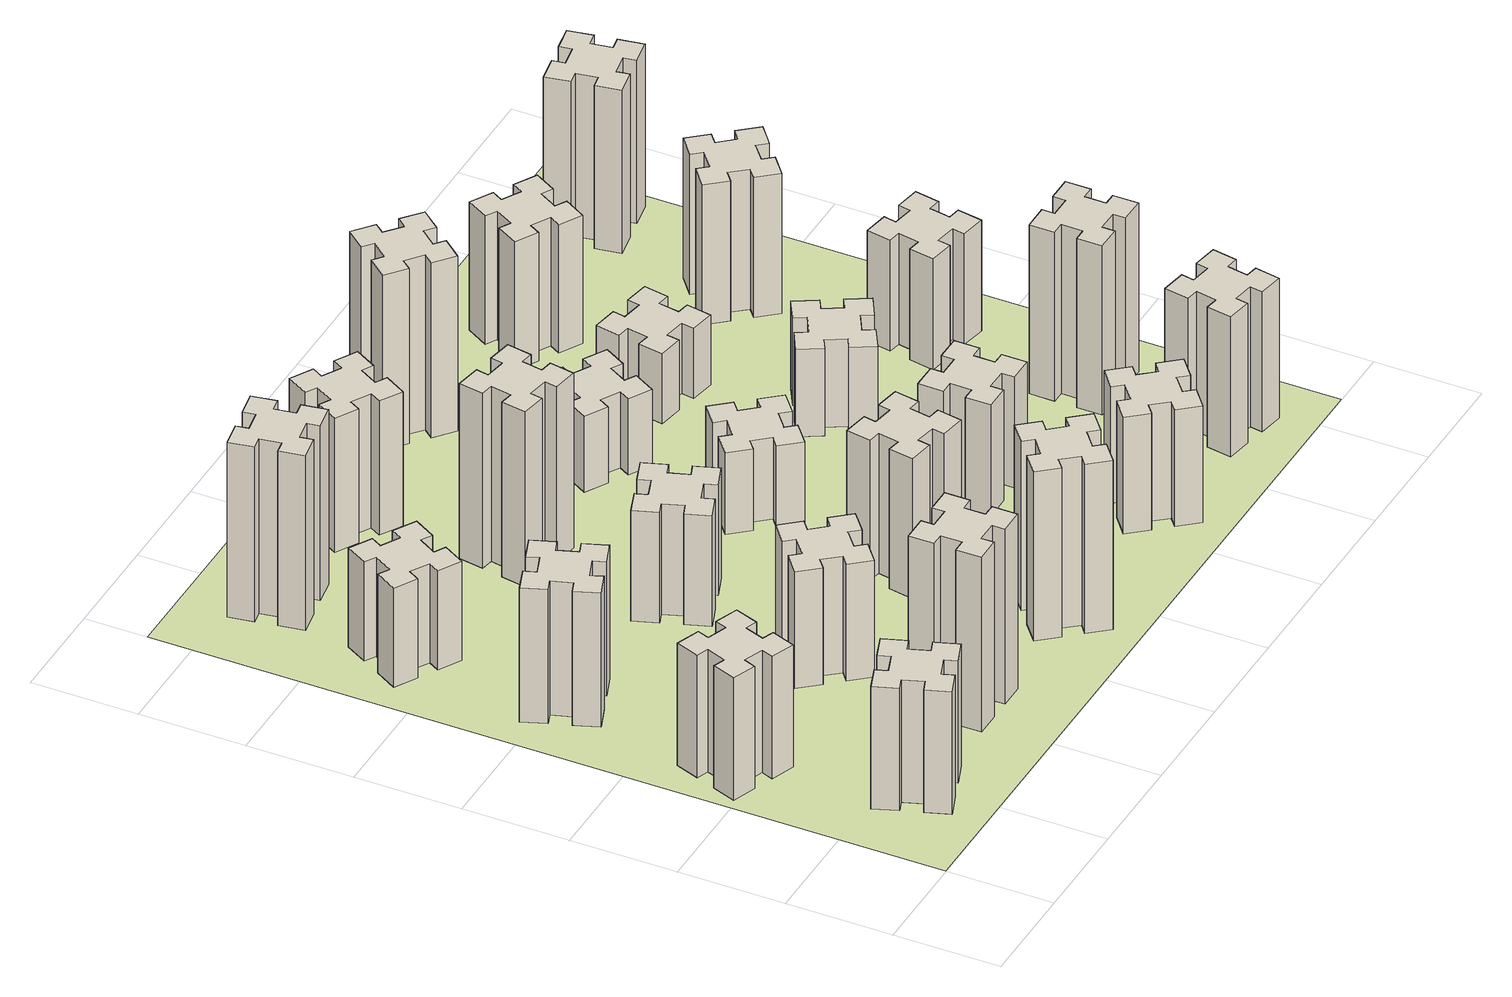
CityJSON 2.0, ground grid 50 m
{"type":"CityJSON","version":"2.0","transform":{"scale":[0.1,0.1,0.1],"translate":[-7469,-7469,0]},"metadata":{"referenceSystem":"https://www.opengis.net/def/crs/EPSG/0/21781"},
"CityObjects":{
"building1":{"type":"Building","attributes":{"class":"1000","function":"1000","usage":"1000","yearOfConstruction":2016,"roofType":"1000","measuredHeight":63,"storeysAboveGround":30,"storeysBelowGround":0},"geometry":[{"type":"Solid","lod":"1","boundaries":[[[[0,1,2,3,4,5,6,7,8,9,10,11,12,13,14,15,16,17,18,19]],[[17,16,20,21]],[[16,15,22,20]],[[15,14,23,22]],[[14,13,24,23]],[[13,12,25,24]],[[12,11,26,25]],[[11,10,27,26]],[[10,9,28,27]],[[9,8,29,28]],[[8,7,30,29]],[[7,6,31,30]],[[6,5,32,31]],[[5,4,33,32]],[[4,3,34,33]],[[3,2,35,34]],[[2,1,36,35]],[[1,0,37,36]],[[0,19,38,37]],[[19,18,39,38]],[[18,17,21,39]],[[24,25,26,27,28,29,30,31,32,33,34,35,36,37,38,39,21,20,22,23]]]]}]},
"building2":{"type":"Building","attributes":{"class":"1000","function":"1000","usage":"1000","yearOfConstruction":2016,"roofType":"1000","measuredHeight":63,"storeysAboveGround":30,"storeysBelowGround":0},"geometry":[{"type":"Solid","lod":"1","boundaries":[[[[40,41,42,43,44,45,46,47,48,49,50,51,52,53,54,55,56,57,58,59]],[[57,56,60,61]],[[56,55,62,60]],[[55,54,63,62]],[[54,53,64,63]],[[53,52,65,64]],[[52,51,66,65]],[[51,50,67,66]],[[50,49,68,67]],[[49,48,69,68]],[[48,47,70,69]],[[47,46,71,70]],[[46,45,72,71]],[[45,44,73,72]],[[44,43,74,73]],[[43,42,75,74]],[[42,41,76,75]],[[41,40,77,76]],[[40,59,78,77]],[[59,58,79,78]],[[58,57,61,79]],[[64,65,66,67,68,69,70,71,72,73,74,75,76,77,78,79,61,60,62,63]]]]}]},
"building3":{"type":"Building","attributes":{"class":"1000","function":"1000","usage":"1000","yearOfConstruction":2016,"roofType":"1000","measuredHeight":69,"storeysAboveGround":30,"storeysBelowGround":0},"geometry":[{"type":"Solid","lod":"1","boundaries":[[[[80,81,82,83,84,85,86,87,88,89,90,91,92,93,94,95,96,97,98,99]],[[97,96,100,101]],[[96,95,102,100]],[[95,94,103,102]],[[94,93,104,103]],[[93,92,105,104]],[[92,91,106,105]],[[91,90,107,106]],[[90,89,108,107]],[[89,88,109,108]],[[88,87,110,109]],[[87,86,111,110]],[[86,85,112,111]],[[85,84,113,112]],[[84,83,114,113]],[[83,82,115,114]],[[82,81,116,115]],[[81,80,117,116]],[[80,99,118,117]],[[99,98,119,118]],[[98,97,101,119]],[[104,105,106,107,108,109,110,111,112,113,114,115,116,117,118,119,101,100,102,103]]]]}]},
"building4":{"type":"Building","attributes":{"class":"1000","function":"1000","usage":"1000","yearOfConstruction":2016,"roofType":"1000","measuredHeight":51,"storeysAboveGround":30,"storeysBelowGround":0},"geometry":[{"type":"Solid","lod":"1","boundaries":[[[[120,121,122,123,124,125,126,127,128,129,130,131,132,133,134,135,136,137,138,139]],[[137,136,140,141]],[[136,135,142,140]],[[135,134,143,142]],[[134,133,144,143]],[[133,132,145,144]],[[132,131,146,145]],[[131,130,147,146]],[[130,129,148,147]],[[129,128,149,148]],[[128,127,150,149]],[[127,126,151,150]],[[126,125,152,151]],[[125,124,153,152]],[[124,123,154,153]],[[123,122,155,154]],[[122,121,156,155]],[[121,120,157,156]],[[120,139,158,157]],[[139,138,159,158]],[[138,137,141,159]],[[144,145,146,147,148,149,150,151,152,153,154,155,156,157,158,159,141,140,142,143]]]]}]},
"building5":{"type":"Building","attributes":{"class":"1000","function":"1000","usage":"1000","yearOfConstruction":2016,"roofType":"1000","measuredHeight":90,"storeysAboveGround":30,"storeysBelowGround":0},"geometry":[{"type":"Solid","lod":"1","boundaries":[[[[160,161,162,163,164,165,166,167,168,169,170,171,172,173,174,175,176,177,178,179]],[[177,176,180,181]],[[176,175,182,180]],[[175,174,183,182]],[[174,173,184,183]],[[173,172,185,184]],[[172,171,186,185]],[[171,170,187,186]],[[170,169,188,187]],[[169,168,189,188]],[[168,167,190,189]],[[167,166,191,190]],[[166,165,192,191]],[[165,164,193,192]],[[164,163,194,193]],[[163,162,195,194]],[[162,161,196,195]],[[161,160,197,196]],[[160,179,198,197]],[[179,178,199,198]],[[178,177,181,199]],[[184,185,186,187,188,189,190,191,192,193,194,195,196,197,198,199,181,180,182,183]]]]}]},
"building6":{"type":"Building","attributes":{"class":"1000","function":"1000","usage":"1000","yearOfConstruction":2016,"roofType":"1000","measuredHeight":60,"storeysAboveGround":30,"storeysBelowGround":0},"geometry":[{"type":"Solid","lod":"1","boundaries":[[[[200,201,202,203,204,205,206,207,208,209,210,211,212,213,214,215,216,217,218,219]],[[217,216,220,221]],[[216,215,222,220]],[[215,214,223,222]],[[214,213,224,223]],[[213,212,225,224]],[[212,211,226,225]],[[211,210,227,226]],[[210,209,228,227]],[[209,208,229,228]],[[208,207,230,229]],[[207,206,231,230]],[[206,205,232,231]],[[205,204,233,232]],[[204,203,234,233]],[[203,202,235,234]],[[202,201,236,235]],[[201,200,237,236]],[[200,219,238,237]],[[219,218,239,238]],[[218,217,221,239]],[[224,225,226,227,228,229,230,231,232,233,234,235,236,237,238,239,221,220,222,223]]]]}]},
"building7":{"type":"Building","attributes":{"class":"1000","function":"1000","usage":"1000","yearOfConstruction":2016,"roofType":"1000","measuredHeight":90,"storeysAboveGround":30,"storeysBelowGround":0},"geometry":[{"type":"Solid","lod":"1","boundaries":[[[[240,241,242,243,244,245,246,247,248,249,250,251,252,253,254,255,256,257,258,259]],[[257,256,260,261]],[[256,255,262,260]],[[255,254,263,262]],[[254,253,264,263]],[[253,252,265,264]],[[252,251,266,265]],[[251,250,267,266]],[[250,249,268,267]],[[249,248,269,268]],[[248,247,270,269]],[[247,246,271,270]],[[246,245,272,271]],[[245,244,273,272]],[[244,243,274,273]],[[243,242,275,274]],[[242,241,276,275]],[[241,240,277,276]],[[240,259,278,277]],[[259,258,279,278]],[[258,257,261,279]],[[264,265,266,267,268,269,270,271,272,273,274,275,276,277,278,279,261,260,262,263]]]]}]},
"building8":{"type":"Building","attributes":{"class":"1000","function":"1000","usage":"1000","yearOfConstruction":2016,"roofType":"1000","measuredHeight":57,"storeysAboveGround":30,"storeysBelowGround":0},"geometry":[{"type":"Solid","lod":"1","boundaries":[[[[280,281,282,283,284,285,286,287,288,289,290,291,292,293,294,295,296,297,298,299]],[[297,296,300,301]],[[296,295,302,300]],[[295,294,303,302]],[[294,293,304,303]],[[293,292,305,304]],[[292,291,306,305]],[[291,290,307,306]],[[290,289,308,307]],[[289,288,309,308]],[[288,287,310,309]],[[287,286,311,310]],[[286,285,312,311]],[[285,284,313,312]],[[284,283,314,313]],[[283,282,315,314]],[[282,281,316,315]],[[281,280,317,316]],[[280,299,318,317]],[[299,298,319,318]],[[298,297,301,319]],[[304,305,306,307,308,309,310,311,312,313,314,315,316,317,318,319,301,300,302,303]]]]}]},
"building9":{"type":"Building","attributes":{"class":"1000","function":"1000","usage":"1000","yearOfConstruction":2016,"roofType":"1000","measuredHeight":87,"storeysAboveGround":30,"storeysBelowGround":0},"geometry":[{"type":"Solid","lod":"1","boundaries":[[[[320,321,322,323,324,325,326,327,328,329,330,331,332,333,334,335,336,337,338,339]],[[337,336,340,341]],[[336,335,342,340]],[[335,334,343,342]],[[334,333,344,343]],[[333,332,345,344]],[[332,331,346,345]],[[331,330,347,346]],[[330,329,348,347]],[[329,328,349,348]],[[328,327,350,349]],[[327,326,351,350]],[[326,325,352,351]],[[325,324,353,352]],[[324,323,354,353]],[[323,322,355,354]],[[322,321,356,355]],[[321,320,357,356]],[[320,339,358,357]],[[339,338,359,358]],[[338,337,341,359]],[[344,345,346,347,348,349,350,351,352,353,354,355,356,357,358,359,341,340,342,343]]]]}]},
"building10":{"type":"Building","attributes":{"class":"1000","function":"1000","usage":"1000","yearOfConstruction":2016,"roofType":"1000","measuredHeight":90,"storeysAboveGround":30,"storeysBelowGround":0},"geometry":[{"type":"Solid","lod":"1","boundaries":[[[[360,361,362,363,364,365,366,367,368,369,370,371,372,373,374,375,376,377,378,379]],[[377,376,380,381]],[[376,375,382,380]],[[375,374,383,382]],[[374,373,384,383]],[[373,372,385,384]],[[372,371,386,385]],[[371,370,387,386]],[[370,369,388,387]],[[369,368,389,388]],[[368,367,390,389]],[[367,366,391,390]],[[366,365,392,391]],[[365,364,393,392]],[[364,363,394,393]],[[363,362,395,394]],[[362,361,396,395]],[[361,360,397,396]],[[360,379,398,397]],[[379,378,399,398]],[[378,377,381,399]],[[384,385,386,387,388,389,390,391,392,393,394,395,396,397,398,399,381,380,382,383]]]]}]},
"building11":{"type":"Building","attributes":{"class":"1000","function":"1000","usage":"1000","yearOfConstruction":2016,"roofType":"1000","measuredHeight":69,"storeysAboveGround":30,"storeysBelowGround":0},"geometry":[{"type":"Solid","lod":"1","boundaries":[[[[400,401,402,403,404,405,406,407,408,409,410,411,412,413,414,415,416,417,418,419]],[[417,416,420,421]],[[416,415,422,420]],[[415,414,423,422]],[[414,413,424,423]],[[413,412,425,424]],[[412,411,426,425]],[[411,410,427,426]],[[410,409,428,427]],[[409,408,429,428]],[[408,407,430,429]],[[407,406,431,430]],[[406,405,432,431]],[[405,404,433,432]],[[404,403,434,433]],[[403,402,435,434]],[[402,401,436,435]],[[401,400,437,436]],[[400,419,438,437]],[[419,418,439,438]],[[418,417,421,439]],[[424,425,426,427,428,429,430,431,432,433,434,435,436,437,438,439,421,420,422,423]]]]}]},
"building12":{"type":"Building","attributes":{"class":"1000","function":"1000","usage":"1000","yearOfConstruction":2016,"roofType":"1000","measuredHeight":72,"storeysAboveGround":30,"storeysBelowGround":0},"geometry":[{"type":"Solid","lod":"1","boundaries":[[[[440,441,442,443,444,445,446,447,448,449,450,451,452,453,454,455,456,457,458,459]],[[457,456,460,461]],[[456,455,462,460]],[[455,454,463,462]],[[454,453,464,463]],[[453,452,465,464]],[[452,451,466,465]],[[451,450,467,466]],[[450,449,468,467]],[[449,448,469,468]],[[448,447,470,469]],[[447,446,471,470]],[[446,445,472,471]],[[445,444,473,472]],[[444,443,474,473]],[[443,442,475,474]],[[442,441,476,475]],[[441,440,477,476]],[[440,459,478,477]],[[459,458,479,478]],[[458,457,461,479]],[[464,465,466,467,468,469,470,471,472,473,474,475,476,477,478,479,461,460,462,463]]]]}]},
"building13":{"type":"Building","attributes":{"class":"1000","function":"1000","usage":"1000","yearOfConstruction":2016,"roofType":"1000","measuredHeight":42,"storeysAboveGround":30,"storeysBelowGround":0},"geometry":[{"type":"Solid","lod":"1","boundaries":[[[[480,481,482,483,484,485,486,487,488,489,490,491,492,493,494,495,496,497,498,499]],[[497,496,500,501]],[[496,495,502,500]],[[495,494,503,502]],[[494,493,504,503]],[[493,492,505,504]],[[492,491,506,505]],[[491,490,507,506]],[[490,489,508,507]],[[489,488,509,508]],[[488,487,510,509]],[[487,486,511,510]],[[486,485,512,511]],[[485,484,513,512]],[[484,483,514,513]],[[483,482,515,514]],[[482,481,516,515]],[[481,480,517,516]],[[480,499,518,517]],[[499,498,519,518]],[[498,497,501,519]],[[504,505,506,507,508,509,510,511,512,513,514,515,516,517,518,519,501,500,502,503]]]]}]},
"building14":{"type":"Building","attributes":{"class":"1000","function":"1000","usage":"1000","yearOfConstruction":2016,"roofType":"1000","measuredHeight":39,"storeysAboveGround":30,"storeysBelowGround":0},"geometry":[{"type":"Solid","lod":"1","boundaries":[[[[520,521,522,523,524,525,526,527,528,529,530,531,532,533,534,535,536,537,538,539]],[[537,536,540,541]],[[536,535,542,540]],[[535,534,543,542]],[[534,533,544,543]],[[533,532,545,544]],[[532,531,546,545]],[[531,530,547,546]],[[530,529,548,547]],[[529,528,549,548]],[[528,527,550,549]],[[527,526,551,550]],[[526,525,552,551]],[[525,524,553,552]],[[524,523,554,553]],[[523,522,555,554]],[[522,521,556,555]],[[521,520,557,556]],[[520,539,558,557]],[[539,538,559,558]],[[538,537,541,559]],[[544,545,546,547,548,549,550,551,552,553,554,555,556,557,558,559,541,540,542,543]]]]}]},
"building15":{"type":"Building","attributes":{"class":"1000","function":"1000","usage":"1000","yearOfConstruction":2016,"roofType":"1000","measuredHeight":60,"storeysAboveGround":30,"storeysBelowGround":0},"geometry":[{"type":"Solid","lod":"1","boundaries":[[[[560,561,562,563,564,565,566,567,568,569,570,571,572,573,574,575,576,577,578,579]],[[577,576,580,581]],[[576,575,582,580]],[[575,574,583,582]],[[574,573,584,583]],[[573,572,585,584]],[[572,571,586,585]],[[571,570,587,586]],[[570,569,588,587]],[[569,568,589,588]],[[568,567,590,589]],[[567,566,591,590]],[[566,565,592,591]],[[565,564,593,592]],[[564,563,594,593]],[[563,562,595,594]],[[562,561,596,595]],[[561,560,597,596]],[[560,579,598,597]],[[579,578,599,598]],[[578,577,581,599]],[[584,585,586,587,588,589,590,591,592,593,594,595,596,597,598,599,581,580,582,583]]]]}]},
"building16":{"type":"Building","attributes":{"class":"1000","function":"1000","usage":"1000","yearOfConstruction":2016,"roofType":"1000","measuredHeight":57,"storeysAboveGround":30,"storeysBelowGround":0},"geometry":[{"type":"Solid","lod":"1","boundaries":[[[[600,601,602,603,604,605,606,607,608,609,610,611,612,613,614,615,616,617,618,619]],[[617,616,620,621]],[[616,615,622,620]],[[615,614,623,622]],[[614,613,624,623]],[[613,612,625,624]],[[612,611,626,625]],[[611,610,627,626]],[[610,609,628,627]],[[609,608,629,628]],[[608,607,630,629]],[[607,606,631,630]],[[606,605,632,631]],[[605,604,633,632]],[[604,603,634,633]],[[603,602,635,634]],[[602,601,636,635]],[[601,600,637,636]],[[600,619,638,637]],[[619,618,639,638]],[[618,617,621,639]],[[624,625,626,627,628,629,630,631,632,633,634,635,636,637,638,639,621,620,622,623]]]]}]},
"building17":{"type":"Building","attributes":{"class":"1000","function":"1000","usage":"1000","yearOfConstruction":2016,"roofType":"1000","measuredHeight":90,"storeysAboveGround":30,"storeysBelowGround":0},"geometry":[{"type":"Solid","lod":"1","boundaries":[[[[640,641,642,643,644,645,646,647,648,649,650,651,652,653,654,655,656,657,658,659]],[[657,656,660,661]],[[656,655,662,660]],[[655,654,663,662]],[[654,653,664,663]],[[653,652,665,664]],[[652,651,666,665]],[[651,650,667,666]],[[650,649,668,667]],[[649,648,669,668]],[[648,647,670,669]],[[647,646,671,670]],[[646,645,672,671]],[[645,644,673,672]],[[644,643,674,673]],[[643,642,675,674]],[[642,641,676,675]],[[641,640,677,676]],[[640,659,678,677]],[[659,658,679,678]],[[658,657,661,679]],[[664,665,666,667,668,669,670,671,672,673,674,675,676,677,678,679,661,660,662,663]]]]}]},
"building18":{"type":"Building","attributes":{"class":"1000","function":"1000","usage":"1000","yearOfConstruction":2016,"roofType":"1000","measuredHeight":45,"storeysAboveGround":30,"storeysBelowGround":0},"geometry":[{"type":"Solid","lod":"1","boundaries":[[[[680,681,682,683,684,685,686,687,688,689,690,691,692,693,694,695,696,697,698,699]],[[697,696,700,701]],[[696,695,702,700]],[[695,694,703,702]],[[694,693,704,703]],[[693,692,705,704]],[[692,691,706,705]],[[691,690,707,706]],[[690,689,708,707]],[[689,688,709,708]],[[688,687,710,709]],[[687,686,711,710]],[[686,685,712,711]],[[685,684,713,712]],[[684,683,714,713]],[[683,682,715,714]],[[682,681,716,715]],[[681,680,717,716]],[[680,699,718,717]],[[699,698,719,718]],[[698,697,701,719]],[[704,705,706,707,708,709,710,711,712,713,714,715,716,717,718,719,701,700,702,703]]]]}]},
"building19":{"type":"Building","attributes":{"class":"1000","function":"1000","usage":"1000","yearOfConstruction":2016,"roofType":"1000","measuredHeight":36,"storeysAboveGround":30,"storeysBelowGround":0},"geometry":[{"type":"Solid","lod":"1","boundaries":[[[[720,721,722,723,724,725,726,727,728,729,730,731,732,733,734,735,736,737,738,739]],[[737,736,740,741]],[[736,735,742,740]],[[735,734,743,742]],[[734,733,744,743]],[[733,732,745,744]],[[732,731,746,745]],[[731,730,747,746]],[[730,729,748,747]],[[729,728,749,748]],[[728,727,750,749]],[[727,726,751,750]],[[726,725,752,751]],[[725,724,753,752]],[[724,723,754,753]],[[723,722,755,754]],[[722,721,756,755]],[[721,720,757,756]],[[720,739,758,757]],[[739,738,759,758]],[[738,737,741,759]],[[744,745,746,747,748,749,750,751,752,753,754,755,756,757,758,759,741,740,742,743]]]]}]},
"building20":{"type":"Building","attributes":{"class":"1000","function":"1000","usage":"1000","yearOfConstruction":2016,"roofType":"1000","measuredHeight":72,"storeysAboveGround":30,"storeysBelowGround":0},"geometry":[{"type":"Solid","lod":"1","boundaries":[[[[760,761,762,763,764,765,766,767,768,769,770,771,772,773,774,775,776,777,778,779]],[[777,776,780,781]],[[776,775,782,780]],[[775,774,783,782]],[[774,773,784,783]],[[773,772,785,784]],[[772,771,786,785]],[[771,770,787,786]],[[770,769,788,787]],[[769,768,789,788]],[[768,767,790,789]],[[767,766,791,790]],[[766,765,792,791]],[[765,764,793,792]],[[764,763,794,793]],[[763,762,795,794]],[[762,761,796,795]],[[761,760,797,796]],[[760,779,798,797]],[[779,778,799,798]],[[778,777,781,799]],[[784,785,786,787,788,789,790,791,792,793,794,795,796,797,798,799,781,780,782,783]]]]}]},
"building21":{"type":"Building","attributes":{"class":"1000","function":"1000","usage":"1000","yearOfConstruction":2016,"roofType":"1000","measuredHeight":66,"storeysAboveGround":30,"storeysBelowGround":0},"geometry":[{"type":"Solid","lod":"1","boundaries":[[[[800,801,802,803,804,805,806,807,808,809,810,811,812,813,814,815,816,817,818,819]],[[817,816,820,821]],[[816,815,822,820]],[[815,814,823,822]],[[814,813,824,823]],[[813,812,825,824]],[[812,811,826,825]],[[811,810,827,826]],[[810,809,828,827]],[[809,808,829,828]],[[808,807,830,829]],[[807,806,831,830]],[[806,805,832,831]],[[805,804,833,832]],[[804,803,834,833]],[[803,802,835,834]],[[802,801,836,835]],[[801,800,837,836]],[[800,819,838,837]],[[819,818,839,838]],[[818,817,821,839]],[[824,825,826,827,828,829,830,831,832,833,834,835,836,837,838,839,821,820,822,823]]]]}]},
"building22":{"type":"Building","attributes":{"class":"1000","function":"1000","usage":"1000","yearOfConstruction":2016,"roofType":"1000","measuredHeight":87,"storeysAboveGround":30,"storeysBelowGround":0},"geometry":[{"type":"Solid","lod":"1","boundaries":[[[[840,841,842,843,844,845,846,847,848,849,850,851,852,853,854,855,856,857,858,859]],[[857,856,860,861]],[[856,855,862,860]],[[855,854,863,862]],[[854,853,864,863]],[[853,852,865,864]],[[852,851,866,865]],[[851,850,867,866]],[[850,849,868,867]],[[849,848,869,868]],[[848,847,870,869]],[[847,846,871,870]],[[846,845,872,871]],[[845,844,873,872]],[[844,843,874,873]],[[843,842,875,874]],[[842,841,876,875]],[[841,840,877,876]],[[840,859,878,877]],[[859,858,879,878]],[[858,857,861,879]],[[864,865,866,867,868,869,870,871,872,873,874,875,876,877,878,879,861,860,862,863]]]]}]},
"building23":{"type":"Building","attributes":{"class":"1000","function":"1000","usage":"1000","yearOfConstruction":2016,"roofType":"1000","measuredHeight":57,"storeysAboveGround":30,"storeysBelowGround":0},"geometry":[{"type":"Solid","lod":"1","boundaries":[[[[880,881,882,883,884,885,886,887,888,889,890,891,892,893,894,895,896,897,898,899]],[[897,896,900,901]],[[896,895,902,900]],[[895,894,903,902]],[[894,893,904,903]],[[893,892,905,904]],[[892,891,906,905]],[[891,890,907,906]],[[890,889,908,907]],[[889,888,909,908]],[[888,887,910,909]],[[887,886,911,910]],[[886,885,912,911]],[[885,884,913,912]],[[884,883,914,913]],[[883,882,915,914]],[[882,881,916,915]],[[881,880,917,916]],[[880,899,918,917]],[[899,898,919,918]],[[898,897,901,919]],[[904,905,906,907,908,909,910,911,912,913,914,915,916,917,918,919,901,900,902,903]]]]}]},
"building24":{"type":"Building","attributes":{"class":"1000","function":"1000","usage":"1000","yearOfConstruction":2016,"roofType":"1000","measuredHeight":72,"storeysAboveGround":30,"storeysBelowGround":0},"geometry":[{"type":"Solid","lod":"1","boundaries":[[[[920,921,922,923,924,925,926,927,928,929,930,931,932,933,934,935,936,937,938,939]],[[937,936,940,941]],[[936,935,942,940]],[[935,934,943,942]],[[934,933,944,943]],[[933,932,945,944]],[[932,931,946,945]],[[931,930,947,946]],[[930,929,948,947]],[[929,928,949,948]],[[928,927,950,949]],[[927,926,951,950]],[[926,925,952,951]],[[925,924,953,952]],[[924,923,954,953]],[[923,922,955,954]],[[922,921,956,955]],[[921,920,957,956]],[[920,939,958,957]],[[939,938,959,958]],[[938,937,941,959]],[[944,945,946,947,948,949,950,951,952,953,954,955,956,957,958,959,941,940,942,943]]]]}]},
"building25":{"type":"Building","attributes":{"class":"1000","function":"1000","usage":"1000","yearOfConstruction":2016,"roofType":"1000","measuredHeight":84,"storeysAboveGround":30,"storeysBelowGround":0},"geometry":[{"type":"Solid","lod":"1","boundaries":[[[[960,961,962,963,964,965,966,967,968,969,970,971,972,973,974,975,976,977,978,979]],[[977,976,980,981]],[[976,975,982,980]],[[975,974,983,982]],[[974,973,984,983]],[[973,972,985,984]],[[972,971,986,985]],[[971,970,987,986]],[[970,969,988,987]],[[969,968,989,988]],[[968,967,990,989]],[[967,966,991,990]],[[966,965,992,991]],[[965,964,993,992]],[[964,963,994,993]],[[963,962,995,994]],[[962,961,996,995]],[[961,960,997,996]],[[960,979,998,997]],[[979,978,999,998]],[[978,977,981,999]],[[984,985,986,987,988,989,990,991,992,993,994,995,996,997,998,999,981,980,982,983]]]]}]},
"landuse1":{"type":"LandUse","attributes":{"name":"plot1","function":"1010"},"geometry":[{"type":"MultiSurface","lod":"1","boundaries":[[[1000,1001,1002,1003]]]}]}
},
"vertices":[
[355,385,0],[389,291,0],[333,270,0],[374,157,0],[487,199,0],[466,255,0],[560,289,0],[580,233,0],[693,274,0],[652,387,0],[596,366,0],[562,460,0],[618,480,0],[577,593,0],[464,552,0],[485,496,0],[391,462,0],[370,518,0],[257,477,0],[299,364,0],[391,462,630],[370,518,630],[485,496,630],[464,552,630],[577,593,630],[618,480,630],[562,460,630],[596,366,630],[652,387,630],[693,274,630],[580,233,630],[560,289,630],[466,255,630],[487,199,630],[374,157,630],[333,270,630],[389,291,630],[355,385,630],[299,364,630],[257,477,630],
[189,1200,0],[155,1106,0],[99,1127,0],[57,1014,0],[170,973,0],[191,1029,0],[285,995,0],[264,939,0],[377,897,0],[418,1010,0],[362,1031,0],[396,1125,0],[452,1104,0],[493,1217,0],[380,1258,0],[360,1202,0],[266,1236,0],[287,1292,0],[174,1333,0],[133,1220,0],[266,1236,630],[287,1292,630],[360,1202,630],[380,1258,630],[493,1217,630],[452,1104,630],[396,1125,630],[362,1031,630],[418,1010,630],[377,897,630],[264,939,630],[285,995,630],[191,1029,630],[170,973,630],[57,1014,630],[99,1127,630],[155,1106,630],[189,1200,630],[133,1220,630],[174,1333,630],
[366,1835,0],[460,1869,0],[480,1813,0],[593,1854,0],[552,1967,0],[496,1946,0],[462,2040,0],[518,2060,0],[477,2173,0],[364,2132,0],[385,2076,0],[291,2042,0],[270,2098,0],[157,2057,0],[199,1944,0],[255,1965,0],[289,1871,0],[233,1850,0],[274,1737,0],[387,1779,0],[289,1871,690],[233,1850,690],[255,1965,690],[199,1944,690],[157,2057,690],[270,2098,690],[291,2042,690],[385,2076,690],[364,2132,690],[477,2173,690],[518,2060,690],[462,2040,690],[496,1946,690],[552,1967,690],[593,1854,690],[480,1813,690],[460,1869,690],[366,1835,690],[387,1779,690],[274,1737,690],
[446,2597,0],[496,2684,0],[548,2654,0],[608,2758,0],[504,2818,0],[474,2766,0],[387,2816,0],[417,2868,0],[313,2928,0],[253,2824,0],[305,2794,0],[255,2707,0],[203,2737,0],[143,2633,0],[247,2573,0],[277,2625,0],[364,2575,0],[334,2523,0],[438,2463,0],[498,2567,0],[364,2575,510],[334,2523,510],[277,2625,510],[247,2573,510],[143,2633,510],[203,2737,510],[255,2707,510],[305,2794,510],[253,2824,510],[313,2928,510],[417,2868,510],[387,2816,510],[474,2766,510],[504,2818,510],[608,2758,510],[548,2654,510],[496,2684,510],[446,2597,510],[498,2567,510],[438,2463,510],
[1165,585,0],[1065,585,0],[1065,645,0],[945,645,0],[945,525,0],[1005,525,0],[1005,425,0],[945,425,0],[945,305,0],[1065,305,0],[1065,365,0],[1165,365,0],[1165,305,0],[1285,305,0],[1285,425,0],[1225,425,0],[1225,525,0],[1285,525,0],[1285,645,0],[1165,645,0],[1225,525,900],[1285,525,900],[1225,425,900],[1285,425,900],[1285,305,900],[1165,305,900],[1165,365,900],[1065,365,900],[1065,305,900],[945,305,900],[945,425,900],[1005,425,900],[1005,525,900],[945,525,900],[945,645,900],[1065,645,900],[1065,585,900],[1165,585,900],[1165,645,900],[1285,645,900],
[1148,999,0],[1224,1063,0],[1263,1017,0],[1355,1094,0],[1278,1186,0],[1232,1148,0],[1167,1224,0],[1213,1263,0],[1136,1355,0],[1044,1278,0],[1083,1232,0],[1006,1167,0],[968,1213,0],[876,1136,0],[953,1044,0],[999,1083,0],[1063,1006,0],[1017,968,0],[1094,876,0],[1186,953,0],[1063,1006,600],[1017,968,600],[999,1083,600],[953,1044,600],[876,1136,600],[968,1213,600],[1006,1167,600],[1083,1232,600],[1044,1278,600],[1136,1355,600],[1213,1263,600],[1167,1224,600],[1232,1148,600],[1278,1186,600],[1355,1094,600],[1263,1017,600],[1224,1063,600],[1148,999,600],[1186,953,600],[1094,876,600],
[592,3305,0],[575,3404,0],[634,3414,0],[613,3532,0],[495,3511,0],[505,3452,0],[407,3435,0],[397,3494,0],[278,3473,0],[299,3355,0],[358,3365,0],[376,3267,0],[317,3257,0],[337,3138,0],[456,3159,0],[445,3218,0],[544,3236,0],[554,3177,0],[672,3197,0],[651,3316,0],[544,3236,900],[554,3177,900],[445,3218,900],[456,3159,900],[337,3138,900],[317,3257,900],[376,3267,900],[358,3365,900],[299,3355,900],[278,3473,900],[397,3494,900],[407,3435,900],[505,3452,900],[495,3511,900],[613,3532,900],[634,3414,900],[575,3404,900],[592,3305,900],[651,3316,900],[672,3197,900],
[1336,1846,0],[1302,1940,0],[1358,1960,0],[1317,2073,0],[1204,2032,0],[1225,1976,0],[1131,1942,0],[1110,1998,0],[997,1957,0],[1039,1844,0],[1095,1865,0],[1129,1771,0],[1073,1750,0],[1114,1637,0],[1227,1679,0],[1206,1735,0],[1300,1769,0],[1320,1713,0],[1433,1754,0],[1392,1867,0],[1300,1769,570],[1320,1713,570],[1206,1735,570],[1227,1679,570],[1114,1637,570],[1073,1750,570],[1129,1771,570],[1095,1865,570],[1039,1844,570],[997,1957,570],[1110,1998,570],[1131,1942,570],[1225,1976,570],[1204,2032,570],[1317,2073,570],[1358,1960,570],[1302,1940,570],[1336,1846,570],[1392,1867,570],[1433,1754,570],
[1823,492,0],[1746,427,0],[1708,473,0],[1616,396,0],[1693,304,0],[1739,343,0],[1803,266,0],[1757,228,0],[1834,136,0],[1926,213,0],[1888,259,0],[1964,323,0],[2003,277,0],[2095,354,0],[2018,446,0],[1972,408,0],[1907,484,0],[1953,523,0],[1876,615,0],[1784,538,0],[1907,484,870],[1953,523,870],[1972,408,870],[2018,446,870],[2095,354,870],[2003,277,870],[1964,323,870],[1888,259,870],[1926,213,870],[1834,136,870],[1757,228,870],[1803,266,870],[1739,343,870],[1693,304,870],[1616,396,870],[1708,473,870],[1746,427,870],[1823,492,870],[1784,538,870],[1876,615,870],
[1315,2527,0],[1332,2625,0],[1391,2615,0],[1412,2733,0],[1294,2754,0],[1284,2695,0],[1185,2712,0],[1196,2771,0],[1077,2792,0],[1057,2674,0],[1116,2664,0],[1098,2565,0],[1039,2576,0],[1018,2457,0],[1137,2437,0],[1147,2496,0],[1245,2478,0],[1235,2419,0],[1353,2398,0],[1374,2517,0],[1245,2478,900],[1235,2419,900],[1147,2496,900],[1137,2437,900],[1018,2457,900],[1039,2576,900],[1098,2565,900],[1116,2664,900],[1057,2674,900],[1077,2792,900],[1196,2771,900],[1185,2712,900],[1284,2695,900],[1294,2754,900],[1412,2733,900],[1391,2615,900],[1332,2625,900],[1315,2527,900],[1374,2517,900],[1353,2398,900],
[1186,3237,0],[1236,3324,0],[1288,3294,0],[1348,3398,0],[1244,3458,0],[1214,3406,0],[1127,3456,0],[1157,3508,0],[1053,3568,0],[993,3464,0],[1045,3434,0],[995,3347,0],[943,3377,0],[883,3273,0],[987,3213,0],[1017,3265,0],[1104,3215,0],[1074,3163,0],[1178,3103,0],[1238,3207,0],[1104,3215,690],[1074,3163,690],[1017,3265,690],[987,3213,690],[883,3273,690],[943,3377,690],[995,3347,690],[1045,3434,690],[993,3464,690],[1053,3568,690],[1157,3508,690],[1127,3456,690],[1214,3406,690],[1244,3458,690],[1348,3398,690],[1288,3294,690],[1236,3324,690],[1186,3237,690],[1238,3207,690],[1178,3103,690],
[1924,1215,0],[1825,1232,0],[1836,1291,0],[1717,1312,0],[1697,1194,0],[1756,1184,0],[1738,1085,0],[1679,1096,0],[1658,977,0],[1777,957,0],[1787,1016,0],[1885,998,0],[1875,939,0],[1993,918,0],[2014,1037,0],[1955,1047,0],[1972,1145,0],[2031,1135,0],[2052,1253,0],[1934,1274,0],[1972,1145,720],[2031,1135,720],[1955,1047,720],[2014,1037,720],[1993,918,720],[1875,939,720],[1885,998,720],[1787,1016,720],[1777,957,720],[1658,977,720],[1679,1096,720],[1738,1085,720],[1756,1184,720],[1697,1194,720],[1717,1312,720],[1836,1291,720],[1825,1232,720],[1924,1215,720],[1934,1274,720],[2052,1253,720],
[1839,1823,0],[1903,1746,0],[1857,1708,0],[1934,1616,0],[2026,1693,0],[1988,1739,0],[2064,1803,0],[2103,1757,0],[2195,1834,0],[2118,1926,0],[2072,1888,0],[2007,1964,0],[2053,2003,0],[1976,2095,0],[1884,2018,0],[1923,1972,0],[1846,1907,0],[1808,1953,0],[1716,1876,0],[1793,1784,0],[1846,1907,420],[1808,1953,420],[1923,1972,420],[1884,2018,420],[1976,2095,420],[2053,2003,420],[2007,1964,420],[2072,1888,420],[2118,1926,420],[2195,1834,420],[2103,1757,420],[2064,1803,420],[1988,1739,420],[2026,1693,420],[1934,1616,420],[1857,1708,420],[1903,1746,420],[1839,1823,420],[1793,1784,420],[1716,1876,420],
[2026,2497,0],[2076,2584,0],[2128,2554,0],[2188,2658,0],[2084,2718,0],[2054,2666,0],[1967,2716,0],[1997,2768,0],[1893,2828,0],[1833,2724,0],[1885,2694,0],[1835,2607,0],[1783,2637,0],[1723,2533,0],[1827,2473,0],[1857,2525,0],[1944,2475,0],[1914,2423,0],[2018,2363,0],[2078,2467,0],[1944,2475,390],[1914,2423,390],[1857,2525,390],[1827,2473,390],[1723,2533,390],[1783,2637,390],[1835,2607,390],[1885,2694,390],[1833,2724,390],[1893,2828,390],[1997,2768,390],[1967,2716,390],[2054,2666,390],[2084,2718,390],[2188,2658,390],[2128,2554,390],[2076,2584,390],[2026,2497,390],[2078,2467,390],[2018,2363,390],
[2728,259,0],[2804,323,0],[2843,277,0],[2935,354,0],[2858,446,0],[2812,408,0],[2747,484,0],[2793,523,0],[2716,615,0],[2624,538,0],[2663,492,0],[2586,427,0],[2548,473,0],[2456,396,0],[2533,304,0],[2579,343,0],[2643,266,0],[2597,228,0],[2674,136,0],[2766,213,0],[2643,266,600],[2597,228,600],[2579,343,600],[2533,304,600],[2456,396,600],[2548,473,600],[2586,427,600],[2663,492,600],[2624,538,600],[2716,615,600],[2793,523,600],[2747,484,600],[2812,408,600],[2858,446,600],[2935,354,600],[2843,277,600],[2804,323,600],[2728,259,600],[2766,213,600],[2674,136,600],
[2385,1165,0],[2385,1065,0],[2325,1065,0],[2325,945,0],[2445,945,0],[2445,1005,0],[2545,1005,0],[2545,945,0],[2665,945,0],[2665,1065,0],[2605,1065,0],[2605,1165,0],[2665,1165,0],[2665,1285,0],[2545,1285,0],[2545,1225,0],[2445,1225,0],[2445,1285,0],[2325,1285,0],[2325,1165,0],[2445,1225,570],[2445,1285,570],[2545,1225,570],[2545,1285,570],[2665,1285,570],[2665,1165,570],[2605,1165,570],[2605,1065,570],[2665,1065,570],[2665,945,570],[2545,945,570],[2545,1005,570],[2445,1005,570],[2445,945,570],[2325,945,570],[2325,1065,570],[2385,1065,570],[2385,1165,570],[2325,1165,570],[2325,1285,570],
[1964,3487,0],[1888,3552,0],[1926,3598,0],[1834,3675,0],[1757,3583,0],[1803,3544,0],[1739,3468,0],[1693,3506,0],[1616,3414,0],[1708,3337,0],[1746,3383,0],[1823,3319,0],[1784,3273,0],[1876,3196,0],[1953,3288,0],[1907,3326,0],[1972,3403,0],[2018,3364,0],[2095,3456,0],[2003,3533,0],[1972,3403,900],[2018,3364,900],[1907,3326,900],[1953,3288,900],[1876,3196,900],[1784,3273,900],[1823,3319,900],[1746,3383,900],[1708,3337,900],[1616,3414,900],[1693,3506,900],[1739,3468,900],[1803,3544,900],[1757,3583,900],[1834,3675,900],[1926,3598,900],[1888,3552,900],[1964,3487,900],[2003,3533,900],[2095,3456,900],
[2707,1735,0],[2794,1785,0],[2824,1733,0],[2928,1793,0],[2868,1897,0],[2816,1867,0],[2766,1954,0],[2818,1984,0],[2758,2088,0],[2654,2028,0],[2684,1976,0],[2597,1926,0],[2567,1978,0],[2463,1918,0],[2523,1814,0],[2575,1844,0],[2625,1757,0],[2573,1727,0],[2633,1623,0],[2737,1683,0],[2625,1757,450],[2573,1727,450],[2575,1844,450],[2523,1814,450],[2463,1918,450],[2567,1978,450],[2597,1926,450],[2684,1976,450],[2654,2028,450],[2758,2088,450],[2818,1984,450],[2766,1954,450],[2816,1867,450],[2868,1897,450],[2928,1793,450],[2824,1733,450],[2794,1785,450],[2707,1735,450],[2737,1683,450],[2633,1623,450],
[2564,2695,0],[2465,2712,0],[2476,2771,0],[2357,2792,0],[2337,2674,0],[2396,2664,0],[2378,2565,0],[2319,2576,0],[2298,2457,0],[2417,2437,0],[2427,2496,0],[2525,2478,0],[2515,2419,0],[2633,2398,0],[2654,2517,0],[2595,2527,0],[2612,2625,0],[2671,2615,0],[2692,2733,0],[2574,2754,0],[2612,2625,360],[2671,2615,360],[2595,2527,360],[2654,2517,360],[2633,2398,360],[2515,2419,360],[2525,2478,360],[2427,2496,360],[2417,2437,360],[2298,2457,360],[2319,2576,360],[2378,2565,360],[2396,2664,360],[2337,2674,360],[2357,2792,360],[2476,2771,360],[2465,2712,360],[2564,2695,360],[2574,2754,360],[2692,2733,360],
[3236,444,0],[3218,345,0],[3159,356,0],[3138,237,0],[3257,217,0],[3267,276,0],[3365,258,0],[3355,199,0],[3473,178,0],[3494,297,0],[3435,307,0],[3452,405,0],[3511,395,0],[3532,513,0],[3414,534,0],[3404,475,0],[3305,492,0],[3316,551,0],[3197,572,0],[3177,454,0],[3305,492,720],[3316,551,720],[3404,475,720],[3414,534,720],[3532,513,720],[3511,395,720],[3452,405,720],[3435,307,720],[3494,297,720],[3473,178,720],[3355,199,720],[3365,258,720],[3267,276,720],[3257,217,720],[3138,237,720],[3159,356,720],[3218,345,720],[3236,444,720],[3177,454,720],[3197,572,720],
[2694,3306,0],[2607,3356,0],[2637,3408,0],[2533,3468,0],[2473,3364,0],[2525,3334,0],[2475,3247,0],[2423,3277,0],[2363,3173,0],[2467,3113,0],[2497,3165,0],[2584,3115,0],[2554,3063,0],[2658,3003,0],[2718,3107,0],[2666,3137,0],[2716,3224,0],[2768,3194,0],[2828,3298,0],[2724,3358,0],[2716,3224,660],[2768,3194,660],[2666,3137,660],[2718,3107,660],[2658,3003,660],[2554,3063,660],[2584,3115,660],[2497,3165,660],[2467,3113,660],[2363,3173,660],[2423,3277,660],[2475,3247,660],[2525,3334,660],[2473,3364,660],[2533,3468,660],[2637,3408,660],[2607,3356,660],[2694,3306,660],[2724,3358,660],[2828,3298,660],
[3285,905,0],[3385,905,0],[3385,845,0],[3505,845,0],[3505,965,0],[3445,965,0],[3445,1065,0],[3505,1065,0],[3505,1185,0],[3385,1185,0],[3385,1125,0],[3285,1125,0],[3285,1185,0],[3165,1185,0],[3165,1065,0],[3225,1065,0],[3225,965,0],[3165,965,0],[3165,845,0],[3285,845,0],[3225,965,870],[3165,965,870],[3225,1065,870],[3165,1065,870],[3165,1185,870],[3285,1185,870],[3285,1125,870],[3385,1125,870],[3385,1185,870],[3505,1185,870],[3505,1065,870],[3445,1065,870],[3445,965,870],[3505,965,870],[3505,845,870],[3385,845,870],[3385,905,870],[3285,905,870],[3285,845,870],[3165,845,870],
[3267,1656,0],[3365,1638,0],[3355,1579,0],[3473,1558,0],[3494,1677,0],[3435,1687,0],[3452,1785,0],[3511,1775,0],[3532,1893,0],[3414,1914,0],[3404,1855,0],[3305,1872,0],[3316,1931,0],[3197,1952,0],[3177,1834,0],[3236,1824,0],[3218,1725,0],[3159,1736,0],[3138,1617,0],[3257,1597,0],[3218,1725,570],[3159,1736,570],[3236,1824,570],[3177,1834,570],[3197,1952,570],[3316,1931,570],[3305,1872,570],[3404,1855,570],[3414,1914,570],[3532,1893,570],[3511,1775,570],[3452,1785,570],[3435,1687,570],[3494,1677,570],[3473,1558,570],[3355,1579,570],[3365,1638,570],[3267,1656,570],[3257,1597,570],[3138,1617,570],
[3119,2563,0],[3183,2486,0],[3137,2448,0],[3214,2356,0],[3306,2433,0],[3268,2479,0],[3344,2543,0],[3383,2497,0],[3475,2574,0],[3398,2666,0],[3352,2628,0],[3287,2704,0],[3333,2743,0],[3256,2835,0],[3164,2758,0],[3203,2712,0],[3126,2647,0],[3088,2693,0],[2996,2616,0],[3073,2524,0],[3126,2647,720],[3088,2693,720],[3203,2712,720],[3164,2758,720],[3256,2835,720],[3333,2743,720],[3287,2704,720],[3352,2628,720],[3398,2666,720],[3475,2574,720],[3383,2497,720],[3344,2543,720],[3268,2479,720],[3306,2433,720],[3214,2356,720],[3137,2448,720],[3183,2486,720],[3119,2563,720],[3073,2524,720],[2996,2616,720],
[3552,3305,0],[3535,3404,0],[3594,3414,0],[3573,3532,0],[3455,3511,0],[3465,3452,0],[3367,3435,0],[3357,3494,0],[3238,3473,0],[3259,3355,0],[3318,3365,0],[3336,3267,0],[3277,3257,0],[3297,3138,0],[3416,3159,0],[3405,3218,0],[3504,3236,0],[3514,3177,0],[3632,3197,0],[3611,3316,0],[3504,3236,840],[3514,3177,840],[3405,3218,840],[3416,3159,840],[3297,3138,840],[3277,3257,840],[3336,3267,840],[3318,3365,840],[3259,3355,840],[3238,3473,840],[3357,3494,840],[3367,3435,840],[3465,3452,840],[3455,3511,840],[3573,3532,840],[3594,3414,840],[3535,3404,840],[3552,3305,840],[3611,3316,840],[3632,3197,840],
[5,3705,0],[3705,3705,0],[3705,5,0],[5,5,0]
]}
